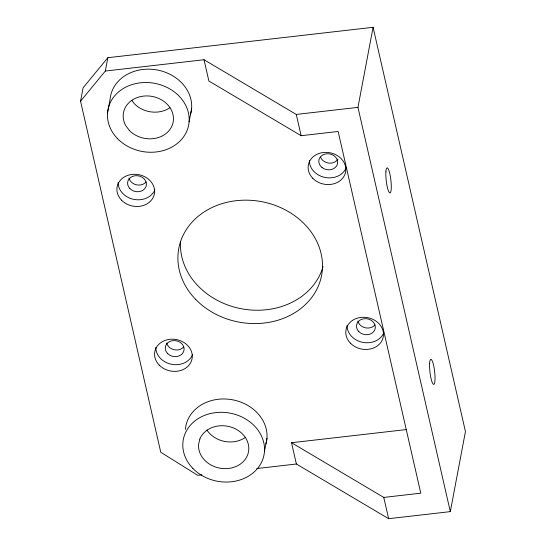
<?xml version="1.0" encoding="UTF-8"?>
<svg xmlns="http://www.w3.org/2000/svg" width="546" height="546" viewBox="0 0 546 546"><rect width="100%" height="100%" fill="white"/><g stroke="black" fill="none" stroke-linecap="round" stroke-linejoin="round"><path stroke-width="0.82" d="M201.897 474.836L197.679 475.313L160.763 452.259L80.555 101.181L83.074 87.838L107.842 57.705L373.082 27.3L465.445 431.565L450.313 511.629L388.629 518.7L296.376 464.004L256.729 468.55M80.555 101.181L105.323 71.048L107.842 57.705M107.542 112.879L110.067 99.536A41.073 34.637 10.7 0 1 156.975 69.949A41.073 34.637 10.7 0 1 190.588 114.23M189.093 121.894L191.612 108.552M264.435 451.692L266.96 438.349M450.313 511.629L357.958 107.364L373.082 27.3M105.323 71.048L204.013 59.732L296.273 114.435L357.958 107.364M204.013 59.732L208.879 81.013L301.133 135.708L338.145 131.47L420.782 493.181L383.77 497.42L291.516 442.724L296.376 464.004M291.516 442.724L406.367 429.559M131.798 100.287L134.425 103.788A25.273 21.314 10.7 0 0 169.908 107.712M296.273 114.435L301.133 135.708M383.77 497.42L388.629 518.7M323.068 266.475A72.666 61.282 10.7 0 1 242.397 308.934A72.666 61.282 10.7 0 1 180.521 241.387M183.777 346.826A9.48 7.992 10.7 0 1 174.085 349.713A9.48 7.992 10.7 0 1 166.694 342.997M146.103 181.927A9.48 7.992 10.7 0 1 136.411 184.814A9.48 7.992 10.7 0 1 129.02 178.098M374.993 324.904A9.48 7.992 10.7 0 1 365.308 327.791A9.48 7.992 10.7 0 1 357.91 321.075M337.926 159.159A9.48 7.992 10.7 0 1 328.822 163.097A9.48 7.992 10.7 0 1 320.543 157.18M346.082 167.929A18.953 15.984 10.7 0 1 325 177.443A18.953 15.984 10.7 0 1 309.37 160.538M383.749 332.828A18.953 15.984 10.7 0 1 362.674 342.342A18.953 15.984 10.7 0 1 347.044 325.436M154.859 189.851A18.953 15.984 10.7 0 1 133.777 199.365A18.953 15.984 10.7 0 1 118.154 182.46M192.533 354.75A18.953 15.984 10.7 0 1 171.451 364.264A18.953 15.984 10.7 0 1 155.822 347.358M245.256 437.51A25.273 21.314 10.7 0 1 206.9 430.009M185.415 429.327A41.073 34.637 10.7 0 1 232.316 399.747A41.073 34.637 10.7 0 1 265.936 444.028M199.863 438.991L198.573 444.41A25.273 21.314 10.7 0 0 232.739 467.642A25.273 21.314 10.7 0 0 241.086 432.664A25.273 21.314 10.7 0 0 199.863 438.991M129.382 130.474L125.744 125.621A25.273 21.314 10.7 0 1 147.816 95.939A25.273 21.314 10.7 0 1 171.314 127.273A25.273 21.314 10.7 0 1 129.382 130.474M129.907 188.616A9.48 7.992 10.7 0 0 145.932 186.78A9.48 7.992 10.7 0 0 135.19 175.73A9.48 7.992 10.7 0 0 129.907 188.616M167.581 353.515A9.48 7.992 10.7 0 0 183.606 351.679A9.48 7.992 10.7 0 0 172.864 340.629A9.48 7.992 10.7 0 0 167.581 353.515M195.748 299.495A72.666 61.282 10.7 0 0 318.618 285.415A72.666 61.282 10.7 0 0 236.22 200.696A72.666 61.282 10.7 0 0 195.748 299.495M159.22 365.097A18.953 15.984 10.7 0 0 191.271 361.418A18.953 15.984 10.7 0 0 169.779 339.319A18.953 15.984 10.7 0 0 159.22 365.097M350.436 343.175A18.953 15.984 10.7 0 0 382.493 339.503A18.953 15.984 10.7 0 0 360.995 317.403A18.953 15.984 10.7 0 0 350.436 343.175M312.769 178.276A18.953 15.984 10.7 0 0 344.819 174.604A18.953 15.984 10.7 0 0 323.321 152.505A18.953 15.984 10.7 0 0 312.769 178.276M121.546 200.198A18.953 15.984 10.7 0 0 153.597 196.519A18.953 15.984 10.7 0 0 132.105 174.42A18.953 15.984 10.7 0 0 121.546 200.198M358.804 331.593A9.48 7.992 10.7 0 0 374.829 329.757A9.48 7.992 10.7 0 0 364.08 318.707A9.48 7.992 10.7 0 0 358.804 331.593M321.969 167.465A9.48 7.992 10.7 0 0 337.469 163.889A9.48 7.992 10.7 0 0 325.245 154.006A9.48 7.992 10.7 0 0 321.969 167.465M429.641 363.336A12.64 2.348 83.5 0 0 433.142 384.125A12.64 2.348 83.5 0 0 434.159 368.195A12.64 2.348 83.5 0 0 429.641 363.336M385.892 171.84A12.64 2.348 83.5 0 0 389.394 192.629A12.64 2.348 83.5 0 0 390.41 176.699A12.64 2.348 83.5 0 0 385.892 171.84M192.888 468.448A41.073 34.637 10.7 0 0 262.339 460.49A41.073 34.637 10.7 0 0 215.766 412.605A41.073 34.637 10.7 0 0 192.888 468.448M117.547 138.657A41.073 34.637 10.7 0 0 186.991 130.692A41.073 34.637 10.7 0 0 140.418 82.808A41.073 34.637 10.7 0 0 117.547 138.657"/></g></svg>
